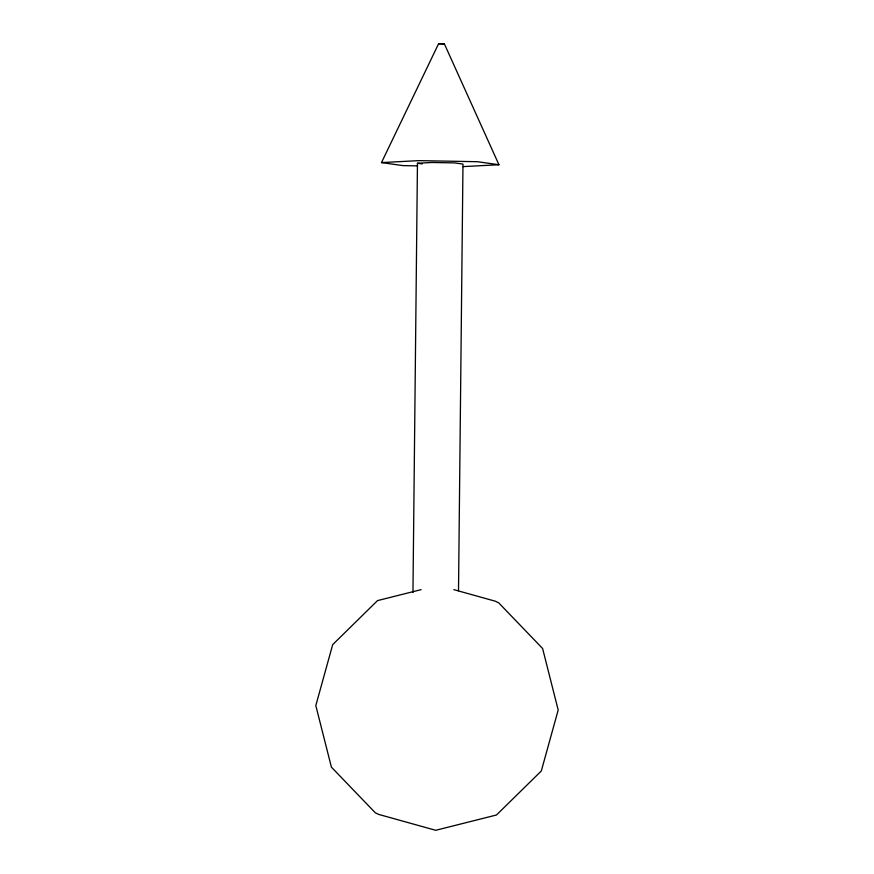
<?xml version="1.0" encoding="UTF-8"?>
<svg xmlns="http://www.w3.org/2000/svg" width="874" height="874" viewBox="0 0 874 874"><rect width="100%" height="100%" fill="white"/><g stroke="black" fill="none" stroke-linecap="round" stroke-linejoin="round"><path stroke-width="1.31" d="M412.954 592.616L417.455 163.252L431.898 162.488L454.655 162.903L462.98 164.083L458.511 590.726M417.63 165.885L402.958 165.612L381.49 162.586L438.562 43.798L440.409 43.7L444.385 43.908L498.945 164.738L463.012 166.617M421.104 589.644L377.513 600.613L332.688 644.641L315.809 705.591L331.399 767.132L375.296 812.776L378.704 814.415L435.722 830.3L496.487 814.994L541.312 770.977L558.191 710.027L542.601 648.486L498.704 602.831L495.296 601.203L453.835 589.644M444.385 43.908L438.562 43.798M381.49 162.586L418.755 160.63L477.477 161.712L498.945 164.738M417.455 163.252L422.208 163.919"/></g></svg>
